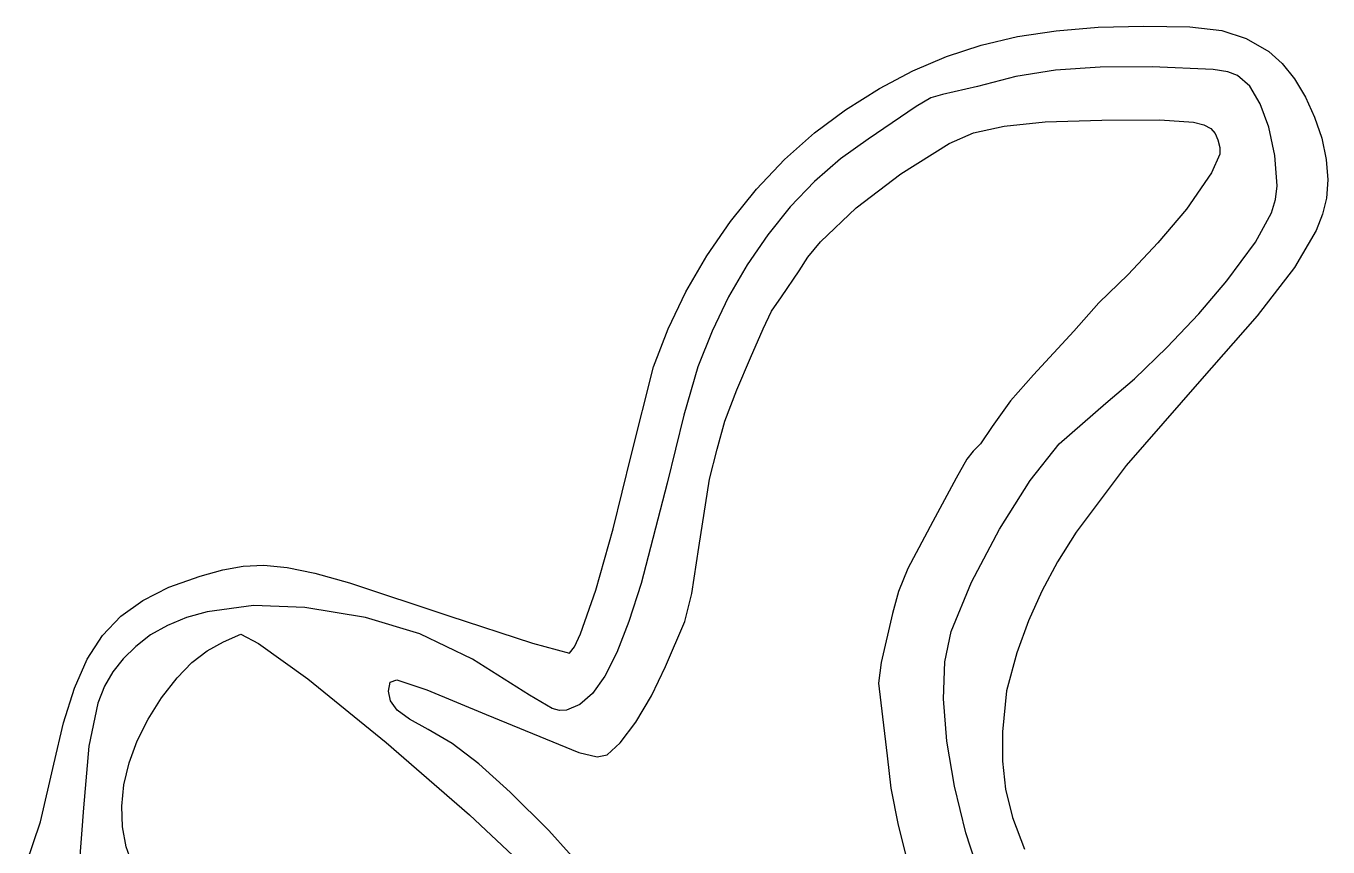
# Model space of a CAD drawing. Header units: metres. Extents: x 40 to 161, y -186 to -25.
# Drawn here: x 60.9 to 152.6, y -83.3 to -25.5 of the extents above; entities that cross this region are included whole.
import ezdxf

# ---------------------------------------------------------------- set-up
doc = ezdxf.new("R2010")
doc.units = ezdxf.units.M

msp = doc.modelspace()

# ---------------------------------------------------------------- linework, layer by layer
at = {"layer": '1', "color": 3}
for p, q in [((133.426311, -25.792459), (136.376868, -25.550733)), ((136.376868, -25.550733), (139.60506, -25.465741)), ((139.60506, -25.465741), (142.827602, -25.526174)), ((142.827602, -25.526174), (145.090552, -25.79035)), ((128.146481, -26.805533), (130.700484, -26.205774)), ((130.700484, -26.205774), (133.426311, -25.792459)), ((145.090552, -25.79035), (146.807547, -26.34318)), ((146.807547, -26.34318), (148.392227, -27.269575)), ((125.711397, -27.606592), (128.146481, -26.805533)), ((148.392227, -27.269575), (149.334496, -28.091877)), ((123.342324, -28.623803), (125.711397, -27.606592)), ((136.512, -28.365174), (133.380709, -28.582431)), ((140.194414, -28.348412), (136.512, -28.365174)), ((144.485143, -28.520704), (140.194414, -28.348412)), ((149.334496, -28.091877), (150.204105, -29.178241)), ((120.986357, -29.872024), (123.342324, -28.623803)), ((130.578815, -29.024836), (127.884592, -29.71704)), ((133.380709, -28.582431), (130.578815, -29.024836)), ((145.517084, -28.691015), (144.485143, -28.520704)), ((146.191532, -28.956449), (145.517084, -28.691015)), ((147.049721, -29.707299), (146.191532, -28.956449)), ((150.204105, -29.178241), (150.975287, -30.463253)), ((118.590591, -31.366107), (120.986357, -29.872024)), ((127.884592, -29.71704), (125.411529, -30.274477)), ((147.791498, -30.932592), (147.049721, -29.707299)), ((123.577085, -31.130291), (120.180882, -33.422799)), ((124.60583, -30.526762), (123.577085, -31.130291)), ((125.411529, -30.274477), (124.60583, -30.526762)), ((148.390633, -32.576209), (147.791498, -30.932592)), ((150.975287, -30.463253), (151.622277, -31.8815)), ((116.39731, -32.989182), (118.590591, -31.366107)), ((136.641727, -32.087239), (140.714491, -32.071505)), ((140.714491, -32.071505), (143.102108, -32.241922)), ((151.622277, -31.8815), (152.119306, -33.367568)), ((114.299758, -34.859794), (116.39731, -32.989182)), ((125.888126, -33.741332), (127.613797, -32.995011)), ((127.613797, -32.995011), (129.756241, -32.505172)), ((129.756241, -32.505172), (132.653027, -32.219889)), ((132.653027, -32.219889), (136.641727, -32.087239)), ((143.102108, -32.241922), (143.8195, -32.423459)), ((143.8195, -32.423459), (144.302221, -32.68336)), ((144.302221, -32.68336), (144.612478, -33.032234)), ((148.820897, -34.582032), (148.390633, -32.576209)), ((120.180882, -33.422799), (118.2434, -34.821051)), ((122.487184, -35.858261), (125.888126, -33.741332)), ((144.612478, -33.032234), (144.812475, -33.480688)), ((144.812475, -33.480688), (144.949477, -34.018255)), ((152.119306, -33.367568), (152.440609, -34.856043)), ((118.2434, -34.821051), (116.413801, -36.416974)), ((144.937436, -34.493678), (144.359969, -35.803552)), ((144.949477, -34.018255), (144.937436, -34.493678)), ((148.976411, -36.724067), (148.820897, -34.582032)), ((112.322115, -36.945551), (114.299758, -34.859794)), ((152.440609, -34.856043), (152.56042, -36.281513)), ((116.413801, -36.416974), (114.701091, -38.198499)), ((119.340353, -38.271434), (122.487184, -35.858261)), ((144.359969, -35.803552), (142.589693, -38.347297)), ((152.56042, -36.281513), (152.45297, -37.578563)), ((110.488559, -39.21406), (112.322115, -36.945551)), ((148.857157, -37.672171), (148.976411, -36.724067)), ((152.45297, -37.578563), (152.170533, -38.710033)), ((114.701091, -38.198499), (113.114278, -40.153558)), ((116.828483, -40.657826), (119.340353, -38.271434)), ((142.589693, -38.347297), (140.592838, -40.716333)), ((148.578245, -38.612213), (148.857157, -37.672171)), ((108.823272, -41.632927), (110.488559, -39.21406)), ((147.456504, -40.689752), (148.578245, -38.612213)), ((152.170533, -38.710033), (151.728745, -39.865033)), ((113.114278, -40.153558), (111.662368, -42.270081)), ((151.728745, -39.865033), (150.208679, -42.47452)), ((115.929672, -41.740033), (116.828483, -40.657826)), ((140.592838, -40.716333), (138.488668, -42.94678)), ((145.441295, -43.399967), (147.456504, -40.689752)), ((107.350431, -44.169759), (108.823272, -41.632927)), ((115.33242, -42.694411), (115.929672, -41.740033)), ((111.662368, -42.270081), (110.35437, -44.535999)), ((114.07823, -44.528856), (115.33242, -42.694411)), ((138.488668, -42.94678), (136.420674, -44.951487)), ((150.208679, -42.47452), (147.575904, -45.864821)), ((143.473601, -45.713624), (145.441295, -43.399967)), ((106.094217, -46.792163), (107.350431, -44.169759)), ((110.35437, -44.535999), (109.19929, -46.939243)), ((113.387158, -45.541328), (114.07823, -44.528856)), ((112.805786, -46.786633), (113.387158, -45.541328)), ((136.420674, -44.951487), (134.666172, -46.942714)), ((141.218394, -48.101783), (143.473601, -45.713624)), ((147.575904, -45.864821), (143.51355, -50.493732)), ((105.078809, -49.467745), (106.094217, -46.792163)), ((109.19929, -46.939243), (108.206136, -49.467745)), ((111.912671, -48.823691), (112.805786, -46.786633)), ((134.666172, -46.942714), (131.827575, -50.026155)), ((138.9453, -50.291844), (141.218394, -48.101783)), ((103.493965, -55.688442), (105.078809, -49.467745)), ((108.206136, -49.467745), (107.217986, -52.861467)), ((110.938852, -51.081469), (111.912671, -48.823691)), ((131.827575, -50.026155), (130.208357, -51.860918)), ((136.923949, -52.011205), (138.9453, -50.291844)), ((110.097657, -53.277745), (110.938852, -51.081469)), ((143.51355, -50.493732), (138.359905, -56.407853)), ((130.208357, -51.860918), (128.914364, -53.645522)), ((133.63251, -54.872162), (136.923949, -52.011205)), ((107.217986, -52.861467), (106.026063, -57.652189)), ((109.546695, -55.2533), (110.097657, -53.277745)), ((128.914364, -53.645522), (128.086082, -54.880675)), ((128.086082, -54.880675), (127.586551, -55.394411)), ((131.587786, -57.44881), (133.63251, -54.872162)), ((102.243885, -60.853244), (103.493965, -55.688442)), ((109.006039, -57.369967), (109.546695, -55.2533)), ((127.586551, -55.394411), (127.125526, -55.954005)), ((127.125526, -55.954005), (126.389819, -57.299411)), ((138.359905, -56.407853), (134.820665, -61.085318)), ((106.026063, -57.652189), (104.209687, -64.704995)), ((108.271256, -62.167745), (109.006039, -57.369967)), ((126.389819, -57.299411), (124.734526, -60.34374)), ((129.424792, -60.88106), (131.587786, -57.44881)), ((124.734526, -60.34374), (122.970256, -63.64535)), ((101.013609, -65.186768), (102.243885, -60.853244)), ((127.462732, -64.614423), (129.424792, -60.88106)), ((134.820665, -61.085318), (133.506235, -63.183482)), ((107.778305, -65.404015), (108.271256, -62.167745)), ((133.506235, -63.183482), (132.415153, -65.240293)), ((73.151794, -64.198737), (74.7444, -63.752482)), ((74.7444, -63.752482), (76.189002, -63.482429)), ((76.189002, -63.482429), (77.644591, -63.413796)), ((77.644591, -63.413796), (79.27016, -63.571804)), ((79.27016, -63.571804), (81.224701, -63.981671)), ((81.224701, -63.981671), (83.667206, -64.668617)), ((122.970256, -63.64535), (122.332563, -65.278799)), ((69.112725, -65.89528), (70.959984, -64.977361)), ((70.959984, -64.977361), (73.151794, -64.198737)), ((83.667206, -64.668617), (90.652081, -66.974621)), ((104.209687, -64.704995), (103.346257, -67.391569)), ((126.02081, -68.094411), (127.462732, -64.614423)), ((67.566813, -67.007984), (69.112725, -65.89528)), ((99.938943, -68.253026), (101.013609, -65.186768)), ((107.277888, -67.388856), (107.778305, -65.404015)), ((122.332563, -65.278799), (121.89129, -66.824411)), ((132.415153, -65.240293), (131.487335, -67.345024)), ((73.650481, -66.69347), (72.191375, -67.10926)), ((76.90446, -66.267754), (73.650481, -66.69347)), ((80.52825, -66.401086), (76.90446, -66.267754)), ((84.803506, -67.099659), (80.52825, -66.401086)), ((121.89129, -66.824411), (121.113149, -70.281633)), ((66.279039, -68.370962), (67.566813, -67.007984)), ((70.859767, -67.656759), (69.667338, -68.333283)), ((72.191375, -67.10926), (70.859767, -67.656759)), ((88.615438, -68.262384), (84.803506, -67.099659)), ((90.652081, -66.974621), (96.542497, -68.911349)), ((103.346257, -67.391569), (102.4951, -69.557883)), ((105.922933, -70.54563), (107.277888, -67.388856)), ((131.487335, -67.345024), (130.662697, -69.586943)), ((65.2062, -70.039704), (66.279039, -68.370962)), ((69.667338, -68.333283), (68.625771, -69.136147)), ((74.794799, -68.815159), (76.019395, -68.265906)), ((76.019395, -68.265906), (77.272862, -68.930867)), ((92.337082, -70.034591), (88.615438, -68.262384)), ((99.502402, -69.174683), (99.938943, -68.253026)), ((125.583685, -70.217351), (126.02081, -68.094411)), ((68.625771, -69.136147), (67.739896, -70.011672)), ((72.574013, -70.268068), (73.639146, -69.442518)), ((73.639146, -69.442518), (74.794799, -68.815159)), ((77.272862, -68.930867), (80.745819, -71.410551)), ((96.542497, -68.911349), (99.15569, -69.616029)), ((99.15569, -69.616029), (99.502402, -69.174683)), ((102.4951, -69.557883), (101.643039, -71.233657)), ((130.662697, -69.586943), (129.934989, -72.260614)), ((64.305088, -72.069697), (65.2062, -70.039704)), ((67.739896, -70.011672), (67.012043, -70.929974)), ((71.53153, -71.353343), (72.574013, -70.268068)), ((96.341478, -72.561608), (92.337082, -70.034591)), ((104.936236, -72.61382), (105.922933, -70.54563)), ((121.113149, -70.281633), (120.924578, -71.730826)), ((125.498086, -72.829776), (125.583685, -70.217351)), ((67.012043, -70.929974), (66.423813, -71.947734)), ((70.443824, -72.759878), (71.53153, -71.353343)), ((80.745819, -71.410551), (86.249311, -75.896682)), ((86.530284, -71.644582), (87.011521, -71.481078)), ((87.011521, -71.481078), (89.105815, -72.198992)), ((101.643039, -71.233657), (100.776902, -72.448609)), ((63.532499, -74.516432), (64.305088, -72.069697)), ((66.423813, -71.947734), (65.956808, -73.121631)), ((86.406172, -72.27855), (86.530284, -71.644582)), ((86.555003, -72.967922), (86.406172, -72.27855)), ((89.105815, -72.198992), (93.290966, -73.925043)), ((120.924578, -71.730826), (121.072777, -73.103856)), ((129.934989, -72.260614), (129.654148, -75.149967)), ((65.956808, -73.121631), (65.312879, -76.164557)), ((69.483966, -74.261921), (70.443824, -72.759878)), ((87.035955, -73.614932), (86.555003, -72.967922)), ((97.927803, -73.512346), (96.341478, -72.561608)), ((99.883513, -73.23246), (98.949696, -73.614929)), ((100.776902, -72.448609), (99.883513, -73.23246)), ((103.827456, -74.480713), (104.936236, -72.61382)), ((121.072777, -73.103856), (121.515025, -76.8433)), ((125.73606, -75.796489), (125.498086, -72.829776)), ((87.900712, -74.269573), (87.035955, -73.614932)), ((93.290966, -73.925043), (99.821107, -76.599262)), ((98.455412, -73.647893), (97.927803, -73.512346)), ((98.949696, -73.614929), (98.455412, -73.647893)), ((62.845225, -77.435397), (63.532499, -74.516432)), ((68.719185, -75.794634), (69.483966, -74.261921)), ((89.200959, -74.981841), (87.900712, -74.269573)), ((90.897191, -75.975817), (89.200959, -74.981841)), ((102.736825, -75.934583), (103.827456, -74.480713)), ((129.654148, -75.149967), (129.644576, -77.218794)), ((68.152817, -77.338631), (68.719185, -75.794634)), ((86.249311, -75.896682), (92.120975, -80.989409)), ((92.776508, -77.408785), (90.897191, -75.975817)), ((101.804574, -76.763702), (102.736825, -75.934583)), ((126.26965, -78.98229), (125.73606, -75.796489)), ((65.312879, -76.164557), (64.933068, -80.512189)), ((99.821107, -76.599262), (101.116694, -76.907019)), ((101.116694, -76.907019), (101.804574, -76.763702)), ((121.515025, -76.8433), (121.787241, -79.115882)), ((61.905791, -81.480997), (62.845225, -77.435397)), ((67.788201, -78.874531), (68.152817, -77.338631)), ((94.991576, -79.408748), (92.776508, -77.408785)), ((129.644576, -77.218794), (129.851363, -79.178126)), ((67.628672, -80.382948), (67.788201, -78.874531)), ((97.69506, -82.103708), (94.991576, -79.408748)), ((121.787241, -79.115882), (122.292688, -81.721749)), ((127.0709, -82.251984), (126.26965, -78.98229)), ((129.851363, -79.178126), (130.346534, -81.190338)), ((64.933068, -80.512189), (64.638379, -84.51391)), ((67.677569, -81.844498), (67.628672, -80.382948)), ((60.895122, -84.47786), (61.905791, -81.480997)), ((92.120975, -80.989409), (96.698449, -85.288882)), ((130.346534, -81.190338), (131.202115, -83.417806)), ((67.938229, -83.239799), (67.677569, -81.844498)), ((102.758136, -87.683775), (97.69506, -82.103708)), ((122.292688, -81.721749), (122.933428, -84.224393)), ((128.111855, -85.470371), (127.0709, -82.251984)), ((68.413988, -84.549465), (67.938229, -83.239799))]:
    msp.add_line(p, q, dxfattribs=at)

doc.saveas('drawing.dxf')
